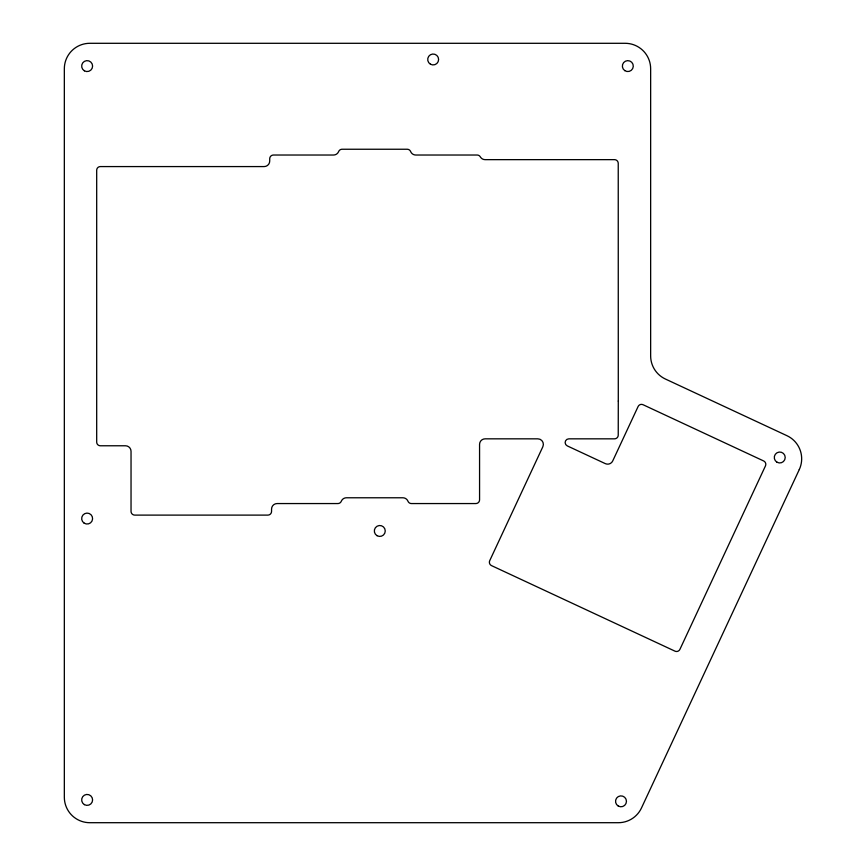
<?xml version="1.0" encoding="UTF-8"?>
<svg xmlns="http://www.w3.org/2000/svg" width="866" height="866" viewBox="0 0 866 866"><rect width="100%" height="100%" fill="white"/><g stroke="black" fill="none" stroke-linecap="round" stroke-linejoin="round"><path stroke-width="1.3" d="M618.292 401.077L618.237 435.143A3.702 3.702 0 0 1 614.546 438.835L568.832 438.835A3.702 3.702 0 0 0 567.262 445.893L605.345 463.646A5.542 5.542 0 0 0 612.717 460.961L638.112 406.5A3.702 3.702 0 0 1 643.027 404.714L763.682 460.972A3.702 3.702 0 0 1 765.468 465.886L679.907 649.381A3.702 3.702 0 0 1 674.993 651.167L491.498 565.606A3.702 3.702 0 0 1 489.712 560.692L542.852 446.726A5.542 5.542 0 0 0 537.818 438.835L485.112 438.835A5.542 5.542 0 0 0 479.569 444.388L479.569 499.855A3.702 3.702 0 0 1 475.867 503.557L411.404 503.557A3.702 3.702 0 0 1 407.983 501.241A5.542 5.542 0 0 0 402.842 497.777L346.443 497.777A5.542 5.542 0 0 0 341.301 501.241A3.702 3.702 0 0 1 337.87 503.557L277.109 503.557A5.542 5.542 0 0 0 271.556 509.1L271.556 511.416A3.702 3.702 0 0 1 267.865 515.108L134.739 515.108A3.702 3.702 0 0 1 131.037 511.416L131.037 451.316A5.542 5.542 0 0 0 125.494 445.774L100.337 445.774A3.637 3.637 0 0 1 96.689 442.136L96.689 170.223A3.637 3.637 0 0 1 100.337 166.575L264.162 166.575A5.542 5.542 0 0 0 269.716 161.033L269.716 158.716A3.702 3.702 0 0 1 273.407 155.025L333.497 155.025A5.542 5.542 0 0 0 338.638 151.561A3.702 3.702 0 0 1 342.07 149.244L407.204 149.244A3.702 3.702 0 0 1 410.636 151.561A5.542 5.542 0 0 0 415.777 155.025L477.112 155.025A3.702 3.702 0 0 1 480.316 156.876A5.542 5.542 0 0 0 485.112 159.647L614.546 159.647A3.702 3.702 0 0 1 618.237 163.349L618.292 401.077M799.286 469.556L641.468 807.989A25.482 25.482 0 0 1 618.378 822.7L89.815 822.7A25.482 25.482 0 0 1 64.333 797.218L64.333 68.782A25.482 25.482 0 0 1 89.815 43.3L625.165 43.3A25.482 25.482 0 0 1 650.647 68.782L650.647 355.904A25.482 25.482 0 0 0 665.359 379.005L786.956 435.695A25.482 25.482 0 0 1 799.286 469.556M430.434 64.203A5.456 5.456 0 0 0 438.618 59.483A5.456 5.456 0 0 0 430.434 54.753A5.456 5.456 0 0 0 430.434 64.203M624.787 70.633A5.456 5.456 0 0 0 633.273 66.455A5.456 5.456 0 0 0 625.404 61.205A5.456 5.456 0 0 0 624.787 70.633M777.019 462.228A5.456 5.456 0 0 0 785.213 457.497A5.456 5.456 0 0 0 777.019 452.766A5.456 5.456 0 0 0 777.019 462.228M377.056 535.697A5.456 5.456 0 0 0 385.251 530.966A5.456 5.456 0 0 0 377.056 526.236A5.456 5.456 0 0 0 377.056 535.697M84.099 523.107A5.456 5.456 0 0 0 92.586 518.929A5.456 5.456 0 0 0 84.716 513.668A5.456 5.456 0 0 0 84.099 523.107M84.403 70.828A5.456 5.456 0 0 0 92.597 66.097A5.456 5.456 0 0 0 84.403 61.367A5.456 5.456 0 0 0 84.403 70.828M84.403 804.633A5.456 5.456 0 0 0 92.597 799.903A5.456 5.456 0 0 0 84.403 795.172A5.456 5.456 0 0 0 84.403 804.633M618.27 806.051A5.456 5.456 0 0 0 626.454 801.331A5.456 5.456 0 0 0 618.27 796.601A5.456 5.456 0 0 0 618.27 806.051"/></g></svg>
